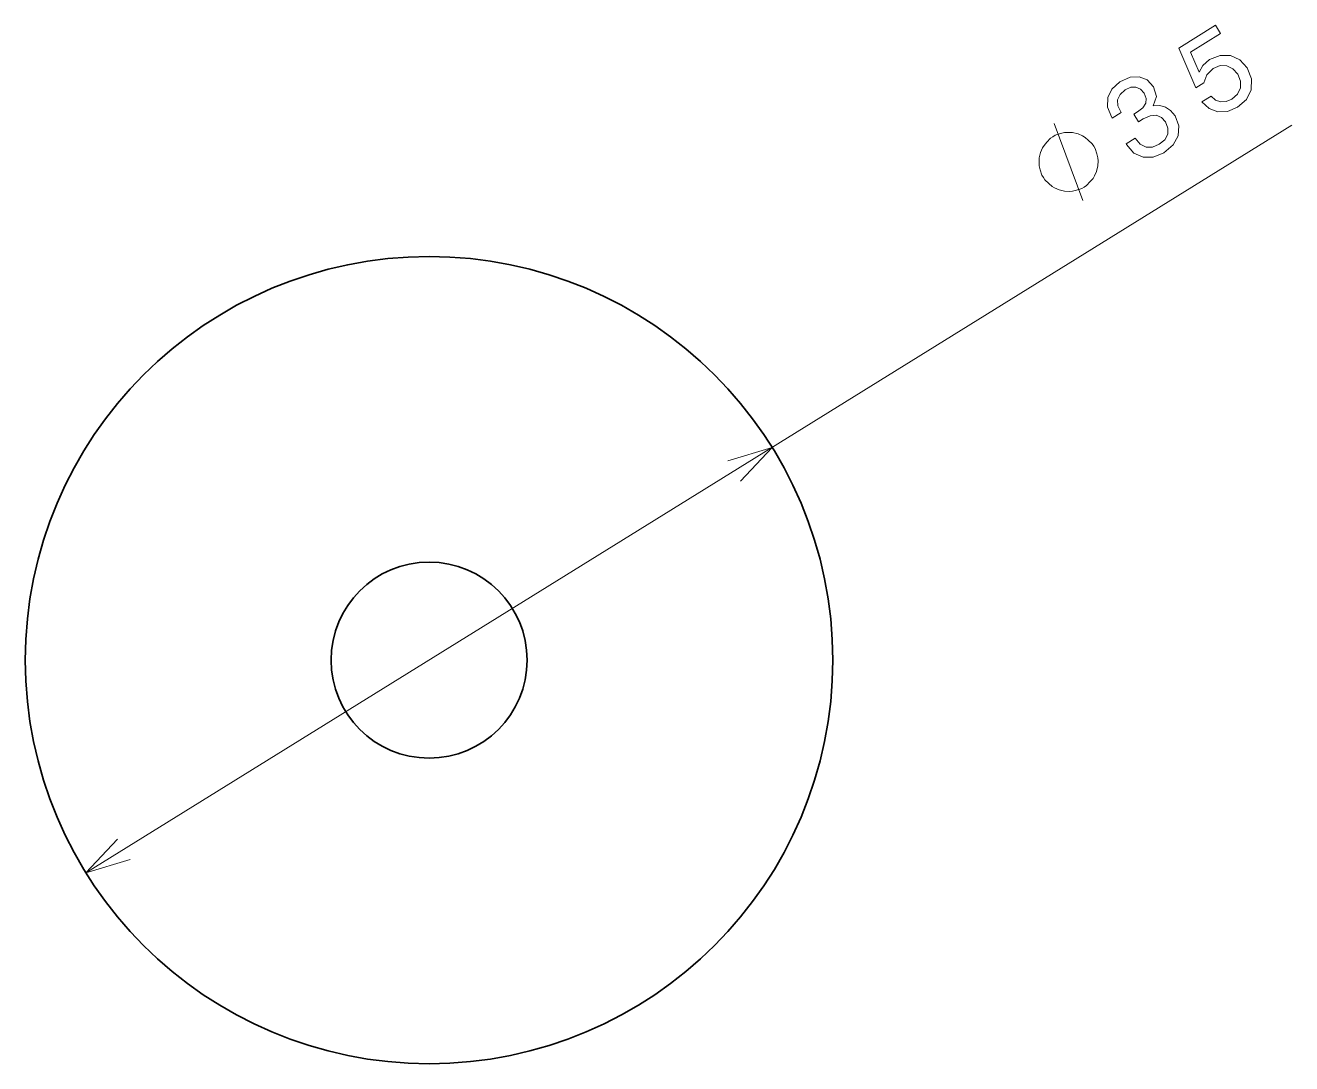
# Model space of a CAD drawing. Extents: x 196.9 to 251.8, y 143.3 to 188.3.
import ezdxf

# ---------------------------------------------------------------- set-up
doc = ezdxf.new("R2010")
doc.units = 0

msp = doc.modelspace()

# ---------------------------------------------------------------- linework, layer by layer
at = {"color": 7, "lineweight": 13}
msp.add_line((199.490921, 151.583527), (251.75177, 184.001465), dxfattribs=at)
for points in [[(247.86351, 185.017242), (248.175781, 184.724304), (248.555923, 184.580292), (248.970825, 184.600266), (249.404984, 184.780563), (249.789978, 185.126205), (249.998291, 185.546219), (250.005219, 186.013428), (249.820801, 186.492493), (249.500702, 186.845871), (249.100922, 187.031128), (248.654556, 187.033173), (248.193649, 186.848145), (247.904129, 186.597336), (247.743286, 186.301727), (247.366165, 187.177582), (248.669006, 187.985748), (248.451019, 188.337173), (246.861023, 187.350891), (247.603622, 185.627548), (247.946472, 185.840225), (248.070099, 186.195847), (248.342041, 186.465424), (248.645569, 186.588425), (248.940643, 186.581543), (249.203751, 186.453949), (249.418381, 186.213196), (249.538727, 185.913971), (249.531845, 185.618896), (249.404251, 185.355774), (249.163498, 185.141159), (248.917755, 185.030258), (248.680893, 185.019836), (248.456619, 185.09436), (248.26207, 185.264481)], [(244.573196, 183.195816), (244.591797, 183.165817), (244.915573, 182.796921), (245.308411, 182.613312), (245.747833, 182.612885), (246.213028, 182.800568), (246.613541, 183.149887), (246.830856, 183.545822), (246.859039, 183.978745), (246.69693, 184.412292), (246.505798, 184.64389), (246.283905, 184.791107), (246.031265, 184.853973), (245.753769, 184.842087), (245.888779, 185.246307), (245.758728, 185.676025), (245.487091, 185.970428), (245.14595, 186.108963), (244.747589, 186.081451), (244.301605, 185.881943), (243.958435, 185.574112), (243.779694, 185.202118), (243.772934, 184.782486), (243.955887, 184.344055), (243.974487, 184.314056), (244.355911, 184.550644), (244.220062, 184.846191), (244.209198, 185.112457), (244.314758, 185.344116), (244.541031, 185.543823), (244.785156, 185.647766), (245.00383, 185.658783), (245.192795, 185.574219), (245.353653, 185.401001), (245.445343, 185.167084), (245.430222, 184.961853), (245.303391, 184.764496), (245.075058, 184.58725), (244.905258, 184.487854), (245.115265, 184.149292), (245.319946, 184.288116), (245.613876, 184.417023), (245.879105, 184.439117), (246.102783, 184.34642), (246.281219, 184.154434), (246.388275, 183.876617), (246.378296, 183.615234), (246.25293, 183.377243), (246.015427, 183.176514), (245.718857, 183.05188), (245.441956, 183.058167), (245.190063, 183.186783), (244.967468, 183.440384)], [(243.170471, 183.091278), (243.108963, 183.190414), (242.936401, 183.357941), (242.794586, 183.475906), (242.683517, 183.544296), (242.492126, 183.631516), (242.25116, 183.687988), (242.040955, 183.69487), (241.911057, 183.682953), (241.731598, 183.640274), (241.502563, 183.566849), (241.403427, 183.505341), (241.304291, 183.443848), (241.136749, 183.271271), (241.018784, 183.129456), (240.950394, 183.018387), (240.86319, 182.826996), (240.806717, 182.586044), (240.79982, 182.375824), (240.811752, 182.245941), (240.854431, 182.066483), (240.927856, 181.837448), (240.989349, 181.738312), (241.050858, 181.63916), (241.223419, 181.471634), (241.365234, 181.353668), (241.476303, 181.285278), (241.667694, 181.198059), (241.908661, 181.141602), (242.118866, 181.134705), (242.248764, 181.146637), (242.428223, 181.189301), (242.657257, 181.262726), (242.756393, 181.324234), (242.85553, 181.385727), (243.023071, 181.558289), (243.141037, 181.700119), (243.209427, 181.811188), (243.296631, 182.002579), (243.353104, 182.24353), (243.360001, 182.453751), (243.348068, 182.583633), (243.305389, 182.763092), (243.231964, 182.992126)]]:
    msp.add_lwpolyline(points, close=True, dxfattribs=at)
for points in [[(242.704956, 180.743164), (241.454865, 184.086411)], [(227.864594, 168.57486), (229.233383, 170.033081), (227.318863, 169.45462)], [(200.859711, 153.041748), (199.490921, 151.583527), (201.405441, 152.161987)]]:
    msp.add_lwpolyline(points, dxfattribs=at)
at = {"color": 7, "lineweight": 35}
for radius in [17.5, 4.25]:
    msp.add_circle((214.362152, 160.808304), radius, dxfattribs=at)

doc.saveas('drawing.dxf')
